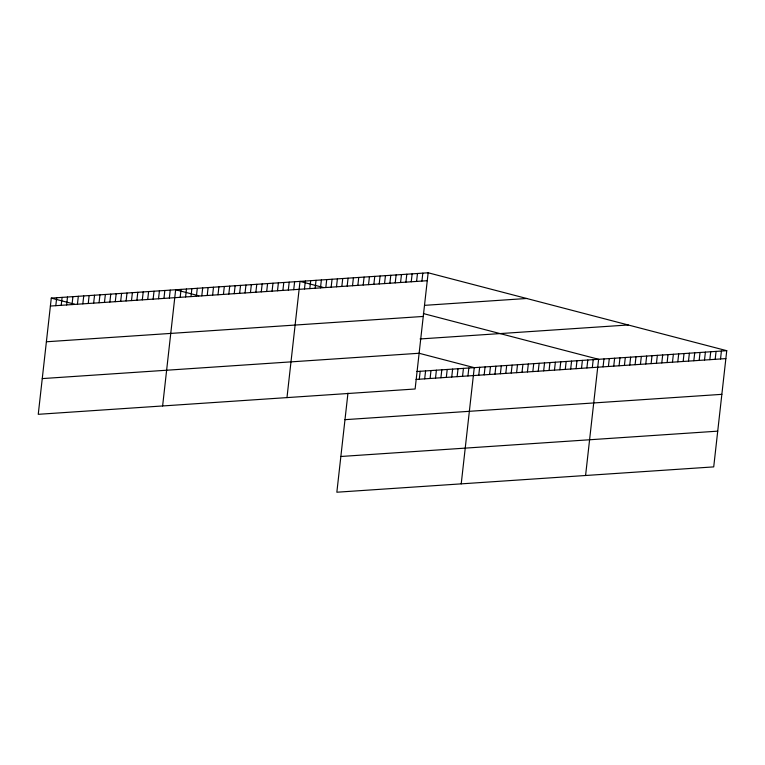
<?xml version="1.0" encoding="UTF-8"?>
<svg xmlns="http://www.w3.org/2000/svg" width="765" height="765" viewBox="0 0 765 765"><rect width="100%" height="100%" fill="white"/><g stroke="black" fill="none" stroke-linecap="round" stroke-linejoin="round"><path stroke-width="1.15" d="M428.151 272.78L51.284 298.111L38.25 414.314L415.118 388.993L428.151 272.78L726.75 350.686L713.716 466.889L336.849 492.22L347.96 393.124M55.807 305.675L56.696 297.748M61.21 305.311L62.099 297.384M66.622 304.948L67.502 297.021M72.025 304.585L72.914 296.657M77.428 304.221L78.317 296.294M82.84 303.858L83.729 295.931M88.243 303.495L89.132 295.567M93.655 303.131L94.544 295.204M99.058 302.768L99.947 294.841M104.47 302.405L105.36 294.477M109.873 302.041L110.762 294.114M115.286 301.678L116.175 293.75M120.688 301.314L121.578 293.387M126.101 300.951L126.99 293.024M131.504 300.588L132.393 292.66M136.916 300.224L137.805 292.297M142.319 299.861L143.208 291.934M147.721 299.498L148.611 291.57M153.134 299.134L154.023 291.207M158.537 298.771L159.426 290.843M163.949 298.407L164.838 290.48M169.352 298.044L170.241 290.117M162.62 405.957L175.654 289.753L198.833 295.797M180.167 297.317L181.056 289.39M185.579 296.954L186.469 289.027M190.982 296.591L191.872 288.663M196.395 296.227L197.284 288.3M201.797 295.864L202.687 287.936M207.21 295.5L208.099 287.573M212.613 295.137L213.502 287.21M218.015 294.774L218.905 286.846M223.428 294.41L224.317 286.483M228.831 294.047L229.72 286.12M234.243 293.684L235.132 285.756M239.646 293.32L240.535 285.393M245.058 292.957L245.947 285.029M250.461 292.593L251.35 284.666M255.873 292.23L256.763 284.303M261.276 291.867L262.166 283.939M266.689 291.503L267.578 283.576M272.091 291.14L272.981 283.213M277.504 290.776L278.393 282.849M282.907 290.413L283.796 282.486M288.309 290.05L289.199 282.122M293.722 289.686L294.611 281.759M286.98 397.599L300.014 281.396L323.203 287.439M304.47 288.96L305.359 281.032M309.806 288.606L310.695 280.678M315.142 288.242L316.031 280.315M320.487 287.879L321.377 279.961M325.823 287.525L326.712 279.598M331.159 287.162L332.048 279.244M336.504 286.808L337.394 278.881M341.84 286.445L342.73 278.527M347.176 286.091L348.065 278.164M352.522 285.728L353.411 277.8M357.857 285.374L358.747 277.446M363.193 285.01L364.083 277.083M368.539 284.656L369.428 276.729M373.875 284.293L374.764 276.366M379.211 283.939L380.1 276.012M384.556 283.576L385.445 275.649M389.892 283.222L390.781 275.295M395.228 282.859L396.117 274.931M400.573 282.505L401.462 274.578M405.909 282.142L406.798 274.214M411.245 281.788L412.134 273.86M416.59 281.424L417.47 273.497M421.926 281.061L422.816 273.143M419.287 379.211L420.176 371.283M424.69 378.847L425.579 370.92M430.102 378.484L430.991 370.556M435.505 378.12L436.394 370.193M440.917 377.757L441.807 369.83M446.32 377.394L447.209 369.466M451.733 377.03L452.622 369.103M457.135 376.667L458.025 368.74M462.548 376.303L463.437 368.376M467.951 375.94L468.84 368.013M461.219 483.863L474.252 367.649L419.182 353.287M478.766 375.213L479.655 367.286M484.178 374.85L485.067 366.923M489.581 374.487L490.47 366.559M494.984 374.123L495.873 366.196M500.396 373.76L501.285 365.833M505.799 373.397L506.688 365.469M511.211 373.033L512.101 365.106M516.614 372.67L517.503 364.742M522.026 372.306L522.916 364.379M527.429 371.943L528.319 364.016M532.842 371.58L533.731 363.652M538.244 371.216L539.134 363.289M543.657 370.853L544.546 362.926M549.06 370.49L549.949 362.562M554.472 370.126L555.361 362.199M559.875 369.763L560.764 361.835M565.287 369.399L566.167 361.472M570.69 369.036L571.579 361.109M576.093 368.673L576.982 360.745M581.505 368.309L582.394 360.382M586.908 367.946L587.797 360.019M592.32 367.582L593.21 359.655M585.579 475.505L598.613 359.292L423.37 313.574M603.069 366.856L603.958 358.938M608.404 366.502L609.294 358.575M613.74 366.139L614.63 358.221M619.086 365.785L619.975 357.857M624.422 365.421L625.311 357.504M629.758 365.068L630.647 357.14M635.103 364.704L635.992 356.777M640.439 364.35L641.328 356.423M645.775 363.987L646.664 356.06M651.12 363.633L652 355.706M656.456 363.27L657.345 355.343M661.792 362.916L662.681 354.989M667.128 362.553L668.017 354.625M672.473 362.199L673.363 354.272M677.809 361.835L678.698 353.908M683.145 361.482L684.034 353.554M688.49 361.118L689.38 353.191M693.826 360.764L694.716 352.837M699.162 360.401L700.052 352.474M704.508 360.038L705.397 352.12M709.844 359.684L710.733 351.757M715.179 359.32L716.069 351.403M720.525 358.967L721.414 351.039M50.394 306.038L427.262 280.707M425.254 305.302L526.693 298.484M46.388 341.773L423.255 316.442M420.052 338.962L628.208 324.972M42.257 378.589L419.124 353.258M416.935 371.503L726.75 350.686M416.045 379.43L725.861 358.603M344.986 419.669L721.854 394.338M340.855 456.485L717.723 431.154M51.284 298.111L74.473 304.164"/></g></svg>
